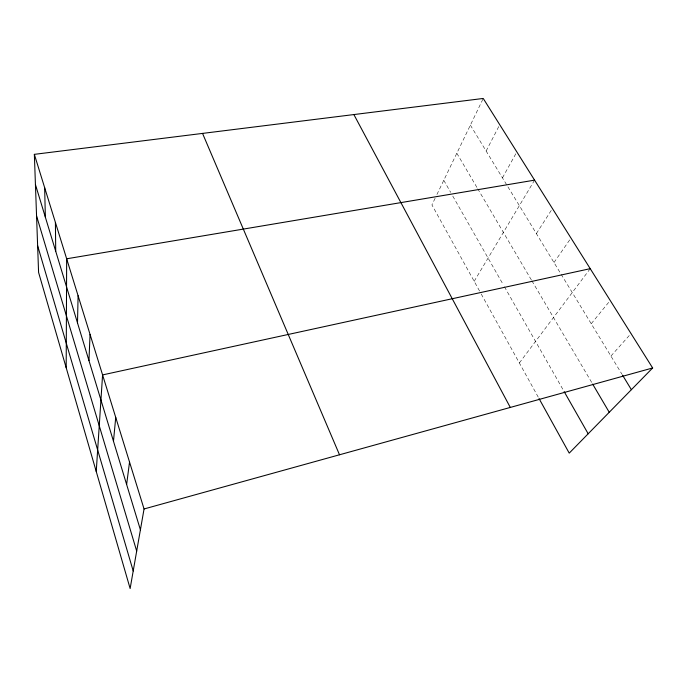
<?xml version="1.0" encoding="UTF-8"?>
<svg xmlns="http://www.w3.org/2000/svg" width="687" height="687" viewBox="0 0 687 687"><rect width="100%" height="100%" fill="white"/><g stroke="black" fill="none" stroke-linecap="round" stroke-linejoin="round"><path stroke-width="0.52" stroke-dasharray="3.44 2.58" d="M435.12 198.285L431.925 204.906L480.72 293.117M436.941 194.498L483.236 98.456M486.13 151.037L499.732 124.699M502.455 177.856L516.839 151.913M474.185 281.309L534.58 180.14M536.367 233.58L552.442 208.565M553.988 262.537L570.983 238.054M519.346 362.951L590.227 268.669M591.232 323.714L610.219 300.477M610.915 356.064L631.018 333.556M470.372 125.146L621.975 374.235M456.829 153.244L477.173 187.826M477.714 188.736L531.36 279.918M531.901 280.837L592.117 383.166M443.785 180.303L450.663 192.377M452.776 196.096L503.373 284.916M504.43 286.762L563.632 390.705M481.218 294.027L538.522 397.627"/><path stroke-width="1.03" d="M66.184 367.734L66.665 258.793L534.58 180.14M77.502 322.916L78.095 295.736M88.958 360.598L90.057 334.406M96.24 471.514L102.586 374.913L590.227 268.669M113.475 441.243L115.734 417.413M126.623 484.472L129.542 462.042M34.35 154.352L144.055 508.964L130.135 588.544L38.584 272.421L34.35 154.352L483.236 98.456L652.65 367.974L569.222 453.128L539.046 398.572M144.055 508.964L652.65 367.974M622.534 375.145L631.379 389.684M592.649 384.076L609.24 412.277M564.164 391.633L588.175 433.78M353.874 114.557L510.295 407.434M202.545 133.407L339.507 454.785M35.432 184.537L140.406 529.814M36.557 215.89L136.687 551.103M37.622 245.68L133.209 570.983M44.646 187.637L45.359 217.204M55.407 222.416L55.724 251.279"/></g></svg>
